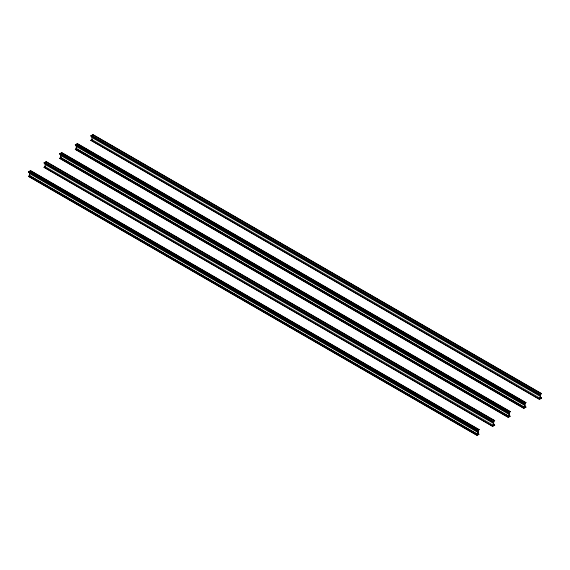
<?xml version="1.0" encoding="UTF-8"?>
<svg xmlns="http://www.w3.org/2000/svg" width="570" height="570" viewBox="0 0 570 570"><rect width="100%" height="100%" fill="white"/><g stroke="black" fill="none" stroke-linecap="round" stroke-linejoin="round"><path stroke-width="0.85" d="M28.5 171.876L30.573 170.679L479.099 429.63L477.026 430.97L28.5 171.876L477.026 430.827L479.099 429.63M44.104 162.87L46.17 161.673L494.696 420.624L492.623 421.964L44.104 162.87L492.623 421.821L494.696 420.624M59.7 153.857L61.774 152.667L510.3 411.618L508.226 412.958L59.7 153.857L508.226 412.815L510.3 411.618M75.304 144.851L77.377 143.654L525.896 402.612L523.83 403.945L75.304 144.851L523.83 403.809L525.896 402.612M90.901 135.845L92.974 134.648L541.5 393.606L539.427 394.939L90.901 135.845L539.427 394.796L541.5 393.606M28.5 172.012L30.573 170.822L479.099 429.773M44.104 163.006L46.17 161.809L494.696 420.767M59.7 154L61.774 152.803L510.3 411.761M75.304 144.994L77.377 143.797L525.896 402.748M90.901 135.988L92.974 134.791L541.5 393.742M28.5 176.258L477.026 435.209L479.099 434.155L477.026 435.352L28.5 176.394L29.497 175.681L478.023 434.632L478.023 430.393L29.497 171.442L29.497 175.681M493.157 424.116L494.696 425.149L492.623 426.346L44.104 167.388L45.094 166.675L45.18 162.386M59.7 158.239L508.226 417.197L510.3 416.143L508.226 417.333L59.7 158.382L60.698 157.669L60.776 153.38L509.302 412.331L509.302 416.57L60.776 157.619L60.698 153.43L509.224 412.381L509.224 416.62L60.698 157.669M524.357 406.104L525.896 407.13L523.83 408.327L75.304 149.376L76.294 148.663L524.82 407.614L524.82 403.375L76.294 144.417L76.294 148.663M539.961 397.098L541.5 398.124L539.427 399.321L90.901 140.37L91.898 139.65L91.977 135.368M28.5 176.394L29.882 175.603M44.104 167.388L45.479 166.59M59.7 158.382L61.083 157.584M75.304 149.376L76.686 148.578M90.901 140.37L92.283 139.572M44.104 167.252L492.623 426.203L494.696 425.006M75.304 149.233L523.83 408.191L525.896 406.994M90.901 140.227L539.427 399.178L541.5 397.988M91.898 135.411L540.503 394.319L540.424 398.608M91.941 137.513L540.467 396.464M539.961 397.233L541.5 398.124M91.898 139.65L540.503 398.558M76.337 146.518L524.863 405.47M524.357 406.246L525.896 407.13M60.741 155.525L509.259 414.476M45.094 162.436L493.705 421.337L493.62 425.626M45.137 164.53L493.663 423.482M493.157 424.258L494.696 425.149M45.094 166.675L493.705 425.583M29.533 173.537L478.059 432.488M524.906 403.325L76.38 144.374L76.38 148.613L524.906 407.564L524.906 403.325M478.102 430.35L29.576 171.392L29.576 175.631L478.102 434.589L478.102 430.35"/></g></svg>
